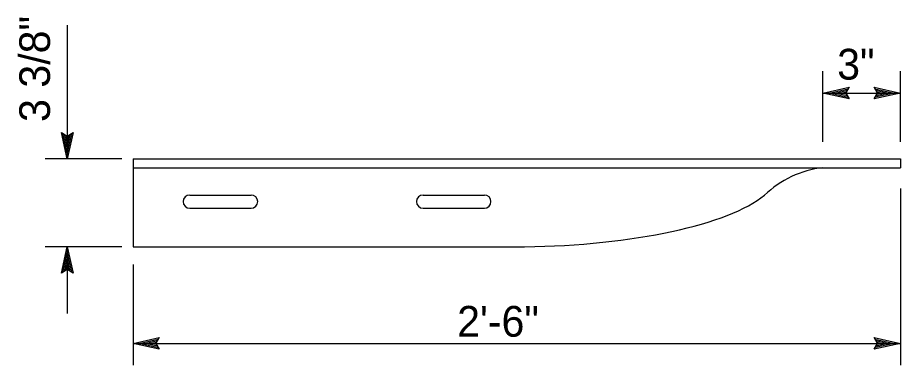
# Model space of a CAD drawing. Extents: x -894 to 866, y -476 to 714.
# Drawn here: x -433.5 to -232.2, y 29.9 to 109.1 of the extents above; entities that cross this region are included whole.
import ezdxf

# ---------------------------------------------------------------- set-up
doc = ezdxf.new("R2010")
doc.units = 0
for name, color, linetype in [('56 Stage 3 Anno', 7, 'Continuous'), ('57 Undefined', 7, 'Continuous'), ('60 Nongeo Data', 7, 'Continuous')]:
    doc.layers.add(name, color=color, linetype=linetype)

msp = doc.modelspace()

# ---------------------------------------------------------------- linework, layer by layer
at = {"layer": '56 Stage 3 Anno'}
for p, q in [((-422.15, 107.4), (-422.15, 76.94)), ((-249.8, 80.83), (-249.8, 96.94)), ((-232.16, 80.83), (-232.16, 96.94)), ((-249.8, 91.94), (-243.8, 93.27)), ((-248.41, 91.94), (-244.04, 92.91)), ((-243.8, 93.27), (-244.6, 91.94)), ((-243.8, 93.27), (-243.8, 93.27)), ((-237.36, 91.94), (-238.16, 93.28)), ((-238.16, 93.28), (-238.16, 93.28)), ((-238.16, 93.28), (-232.16, 91.94)), ((-237.94, 92.92), (-233.54, 91.94)), ((-249.8, 91.94), (-232.16, 91.94)), ((-243.8, 90.6), (-249.8, 91.94)), ((-249.8, 91.94), (-249.8, 91.94)), ((-244.02, 90.95), (-248.42, 91.94)), ((-247.04, 91.93), (-244.21, 92.56)), ((-244.25, 91.31), (-247.04, 91.93)), ((-245.66, 91.93), (-244.45, 92.2)), ((-244.43, 91.66), (-245.66, 91.93)), ((-244.6, 91.94), (-243.8, 90.6)), ((-243.8, 90.6), (-243.8, 90.6)), ((-232.16, 91.94), (-238.16, 90.61)), ((-238.16, 90.61), (-237.36, 91.94)), ((-238.16, 90.61), (-238.16, 90.61)), ((-233.55, 91.93), (-237.92, 90.97)), ((-234.92, 91.94), (-237.75, 91.31)), ((-237.71, 92.56), (-234.92, 91.94)), ((-237.53, 92.21), (-236.3, 91.94)), ((-236.3, 91.94), (-237.51, 91.67)), ((-232.16, 91.94), (-232.16, 91.94)), ((-422.15, 76.94), (-423.48, 82.94)), ((-423.48, 82.94), (-423.48, 82.94)), ((-423.48, 82.94), (-422.15, 82.14)), ((-422.16, 78.33), (-423.12, 82.7)), ((-422.15, 82.14), (-420.81, 82.94)), ((-420.81, 82.94), (-422.15, 76.94)), ((-421.17, 82.72), (-422.15, 78.32)), ((-420.81, 82.94), (-420.81, 82.94)), ((-422.15, 79.7), (-422.78, 82.52)), ((-422.15, 81.08), (-422.42, 82.29)), ((-421.53, 82.49), (-422.15, 79.7)), ((-421.88, 82.31), (-422.15, 81.08)), ((-409.71, 76.94), (-427.15, 76.94)), ((-422.15, 76.94), (-422.15, 76.94)), ((-232.16, 70.23), (-232.16, 29.94)), ((-409.71, 56.93), (-427.15, 56.93)), ((-423.49, 50.93), (-422.15, 56.93)), ((-422.15, 56.93), (-422.15, 56.93)), ((-422.15, 56.93), (-420.82, 50.93)), ((-422.15, 56.93), (-422.15, 41.73)), ((-423.14, 51.15), (-422.15, 55.55)), ((-422.15, 55.54), (-421.18, 51.16)), ((-422.78, 51.38), (-422.16, 54.17)), ((-422.43, 51.56), (-422.16, 52.79)), ((-422.16, 54.17), (-421.53, 51.34)), ((-422.16, 52.79), (-421.89, 51.58)), ((-407.15, 52.89), (-407.15, 29.94)), ((-422.15, 51.73), (-423.49, 50.93)), ((-423.49, 50.93), (-423.49, 50.93)), ((-420.82, 50.93), (-422.15, 51.73)), ((-420.82, 50.93), (-420.82, 50.93)), ((-407.15, 34.94), (-401.15, 36.27)), ((-401.15, 36.27), (-401.95, 34.94)), ((-401.15, 36.27), (-401.15, 36.27)), ((-237.36, 34.94), (-238.16, 36.28)), ((-238.16, 36.28), (-238.16, 36.28)), ((-238.16, 36.28), (-232.16, 34.94)), ((-407.15, 34.94), (-232.16, 34.94)), ((-401.15, 33.6), (-407.15, 34.94)), ((-407.15, 34.94), (-407.15, 34.94)), ((-401.37, 33.95), (-405.77, 34.94)), ((-405.76, 34.94), (-401.39, 35.91)), ((-404.39, 34.94), (-401.57, 35.56)), ((-401.6, 34.31), (-404.39, 34.94)), ((-403.01, 34.93), (-401.8, 35.2)), ((-401.78, 34.66), (-403.01, 34.93)), ((-401.95, 34.94), (-401.15, 33.6)), ((-232.16, 34.94), (-238.16, 33.61)), ((-238.16, 33.61), (-237.36, 34.94)), ((-237.94, 35.92), (-233.54, 34.94)), ((-233.55, 34.93), (-237.92, 33.97)), ((-234.92, 34.94), (-237.75, 34.31)), ((-237.71, 35.56), (-234.92, 34.94)), ((-237.53, 35.22), (-236.3, 34.94)), ((-236.3, 34.94), (-237.51, 34.67)), ((-232.16, 34.94), (-232.16, 34.94)), ((-401.15, 33.6), (-401.15, 33.6)), ((-238.16, 33.61), (-238.16, 33.61))]:
    msp.add_line(p, q, dxfattribs=at)
at = {"layer": '60 Nongeo Data'}
for p, q in [((-407.15, 76.94), (-407.15, 56.93)), ((-407.15, 76.94), (-232.16, 76.94)), ((-232.16, 76.94), (-232.16, 74.94)), ((-407.15, 74.94), (-249.8, 74.94)), ((-249.8, 74.94), (-232.16, 74.94)), ((-394.22, 68.71), (-380.22, 68.71)), ((-341.01, 68.71), (-327.01, 68.71)), ((-394.22, 65.71), (-380.22, 65.71)), ((-341.01, 65.71), (-327.01, 65.71)), ((-407.15, 56.93), (-317.85, 56.93))]:
    msp.add_line(p, q, dxfattribs=at)
for centre, radius, start, end in [((-247.3, 52.37), 22.7, 96.3205, 134.1668), ((-394.22, 67.21), 1.5, 90, 270), ((-380.22, 67.21), 1.5, 270, 90), ((-341.01, 67.21), 1.5, 90, 270), ((-327.01, 67.21), 1.5, 270, 90)]:
    msp.add_arc(centre, radius, start, end, dxfattribs=at)
msp.add_ellipse((-318.07, 73.45), major_axis=(58.19, 0.79), ratio=0.283919, start_param=4.712389, end_param=5.942885, dxfattribs=at)

# ---------------------------------------------------------------- texts
at = {"layer": '57 Undefined'}
msp.add_text('3 3/8"', height=7, rotation=90, dxfattribs=at).set_placement((-426.08, 85.36))
for s, p in [('3"', (-246.56, 95.01)), ('2\'-6"', (-333.22, 36.46))]:
    msp.add_text(s, height=7, dxfattribs=at).set_placement(p)

doc.saveas('drawing.dxf')
